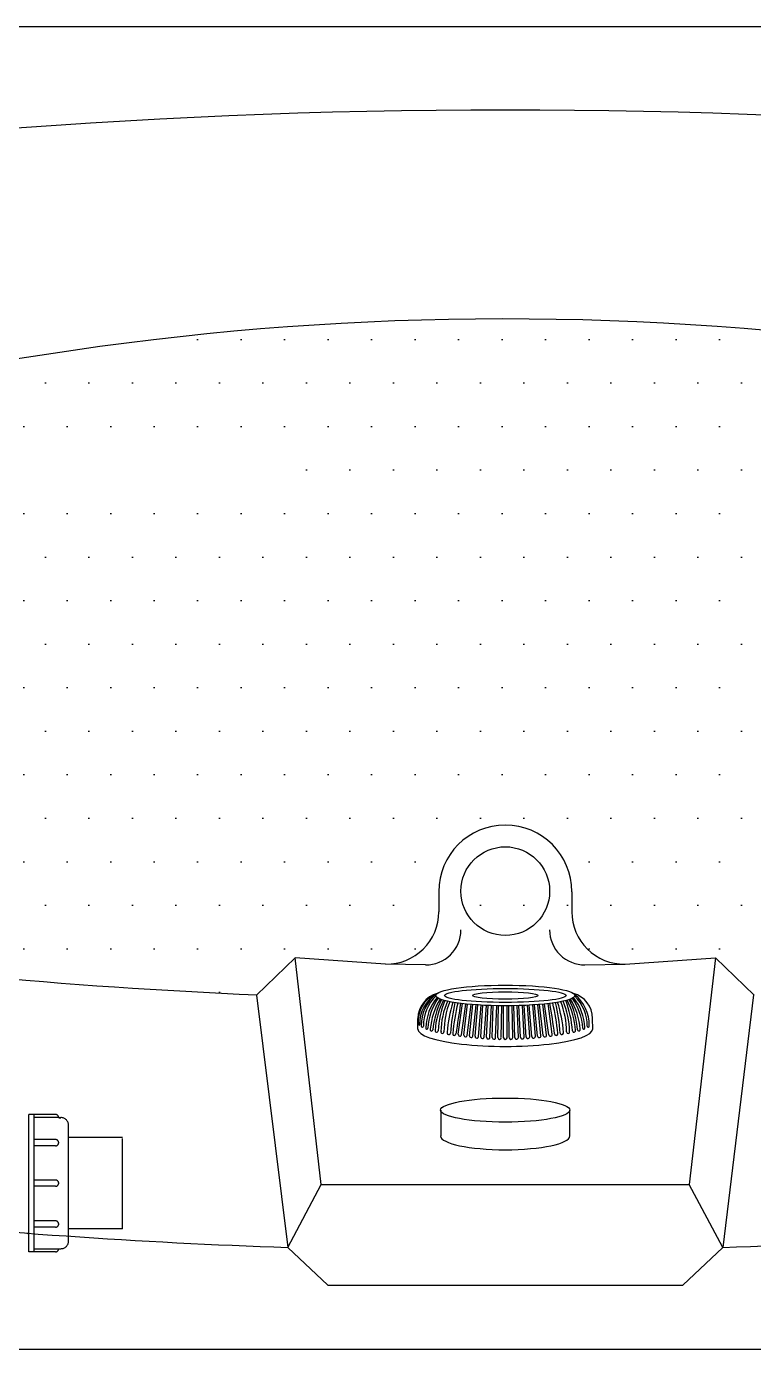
# Model space of a CAD drawing. Header units: millimetres. Extents: x -1270.29 to -1268.79, y 2207.47 to 2208.23.
# Drawn here: x -1269.815 to -1269.397, y 2207.473 to 2208.233 of the extents above; entities that cross this region are included whole.
import ezdxf

# ---------------------------------------------------------------- set-up
doc = ezdxf.new("R2010")
doc.units = ezdxf.units.MM
doc.header["$LTSCALE"] = 10
doc.linetypes.add('HIDDEN', pattern=[0.375, 0.25, -0.125])
doc.layers.add('jacuzzi', color=1, linetype='Continuous')

msp = doc.modelspace()

# ---------------------------------------------------------------- hatches: boundary and pattern name
at = {"layer": 'jacuzzi'}
h = msp.add_hatch(dxfattribs=at)
h.set_pattern_fill('DOTS', color=256, scale=0.4, style=0)
h.set_pattern_definition([(0, (-1269.491862, 2206.503448), (0.0125, 0.025), [0, -0.025])])
edge = h.paths.add_edge_path()
edge.add_arc((-1269.54003, 2206.34903), 1.7162, 73.48765, 106.62594)
edge.add_arc((-1269.06532, 2207.95035), 0.046, 26.11047, 73.48765)
edge.add_arc((-1269.26347, 2207.85323), 0.26667, 333.41992, 386.11047)
edge.add_arc((-1269.06612, 2207.75449), 0.046, 278.34849, 333.41992)
edge.add_arc((-1269.54003, 2210.98385), 3.30995, 272.47096, 278.34849)
edge.add_line((-1269.39703, 2207.6767), (-1269.4192, 2207.6982))
edge.add_line((-1269.47113, 2207.69462), (-1269.4192, 2207.6982))
edge.add_arc((-1269.47176, 2207.72462), 0.03, 180, 270.79727)
edge.add_arc((-1269.54003, 2207.73623), 0.03827, 0, 180)
edge.add_arc((-1269.60829, 2207.72462), 0.03, 269.20273, 360)
edge.add_line((-1269.50176, 2207.73323), (-1269.50176, 2207.72462))
edge.add_line((-1269.57829, 2207.73323), (-1269.57829, 2207.72462))
edge.add_line((-1269.60892, 2207.69462), (-1269.66085, 2207.6982))
edge.add_line((-1269.68302, 2207.6767), (-1269.66085, 2207.6982))
edge.add_arc((-1269.54003, 2210.98385), 3.30995, 261.85194, 267.52904)
edge.add_arc((-1270.00263, 2207.75285), 0.046, 212.55924, 261.85194)
edge.add_arc((-1269.81664, 2207.87161), 0.26667, 181.37134, 212.55924)
edge.add_arc((-1269.81664, 2207.85885), 0.26667, 155.75947, 178.62866)
edge.add_arc((-1270.01793, 2207.94948), 0.04592, 106.62594, 155.75947)

# ---------------------------------------------------------------- linework, layer by layer
for p, q in [((-1269.57829, 2207.73623), (-1269.57829, 2207.73323)), ((-1269.57829, 2207.73323), (-1269.57829, 2207.72462)), ((-1269.50176, 2207.73623), (-1269.50176, 2207.73323)), ((-1269.50176, 2207.73323), (-1269.50176, 2207.72462)), ((-1269.68302, 2207.6767), (-1269.66085, 2207.6982)), ((-1269.60892, 2207.69462), (-1269.66085, 2207.6982)), ((-1269.64576, 2207.56802), (-1269.66085, 2207.6982)), ((-1269.5858, 2207.69422), (-1269.60892, 2207.69462)), ((-1269.49425, 2207.69422), (-1269.47113, 2207.69462)), ((-1269.47113, 2207.69462), (-1269.4192, 2207.6982)), ((-1269.4192, 2207.6982), (-1269.43429, 2207.56802)), ((-1269.39703, 2207.6767), (-1269.4192, 2207.6982)), ((-1269.68302, 2207.6767), (-1269.66503, 2207.53189)), ((-1269.56704, 2207.65433), (-1269.56465, 2207.67193)), ((-1269.56513, 2207.65405), (-1269.56265, 2207.67171)), ((-1269.56381, 2207.65388), (-1269.5617, 2207.67162)), ((-1269.56188, 2207.65364), (-1269.5597, 2207.67144)), ((-1269.56057, 2207.6535), (-1269.55875, 2207.67136)), ((-1269.55863, 2207.65329), (-1269.55675, 2207.67121)), ((-1269.55733, 2207.65317), (-1269.5558, 2207.67115)), ((-1269.55537, 2207.65299), (-1269.5538, 2207.67103)), ((-1269.55408, 2207.65289), (-1269.55285, 2207.67098)), ((-1269.55211, 2207.65275), (-1269.55084, 2207.67089)), ((-1269.55082, 2207.65267), (-1269.54989, 2207.67085)), ((-1269.52924, 2207.65267), (-1269.53017, 2207.67085)), ((-1269.52796, 2207.65275), (-1269.52922, 2207.67089)), ((-1269.52599, 2207.65289), (-1269.52722, 2207.67098)), ((-1269.52469, 2207.65299), (-1269.52627, 2207.67103)), ((-1269.52274, 2207.65317), (-1269.52427, 2207.67115)), ((-1269.52143, 2207.65329), (-1269.52332, 2207.67121)), ((-1269.5195, 2207.6535), (-1269.52132, 2207.67136)), ((-1269.51818, 2207.65364), (-1269.52037, 2207.67144)), ((-1269.51626, 2207.65388), (-1269.51837, 2207.67162)), ((-1269.51494, 2207.65405), (-1269.51742, 2207.67171)), ((-1269.51303, 2207.65433), (-1269.51542, 2207.67193)), ((-1269.39732, 2207.67698), (-1269.41503, 2207.53189)), ((-1269.59028, 2207.65733), (-1269.59023, 2207.66346)), ((-1269.59028, 2207.65733), (-1269.59023, 2207.66346)), ((-1269.54884, 2207.65257), (-1269.54789, 2207.67079)), ((-1269.54756, 2207.65251), (-1269.54694, 2207.67076)), ((-1269.54558, 2207.65244), (-1269.54494, 2207.67072)), ((-1269.5443, 2207.65241), (-1269.54399, 2207.6707)), ((-1269.5423, 2207.65238), (-1269.54199, 2207.67068)), ((-1269.54103, 2207.65237), (-1269.54103, 2207.67067)), ((-1269.53903, 2207.65237), (-1269.53903, 2207.67067)), ((-1269.53776, 2207.65238), (-1269.53808, 2207.67068)), ((-1269.53576, 2207.65241), (-1269.53608, 2207.6707)), ((-1269.53449, 2207.65244), (-1269.53513, 2207.67072)), ((-1269.5325, 2207.65251), (-1269.53313, 2207.67076)), ((-1269.53122, 2207.65257), (-1269.53218, 2207.67079)), ((-1269.48978, 2207.65733), (-1269.48984, 2207.66346)), ((-1269.57716, 2207.61077), (-1269.57716, 2207.59591)), ((-1269.50289, 2207.59591), (-1269.50289, 2207.61077)), ((-1269.66503, 2207.53189), (-1269.64576, 2207.56802)), ((-1269.64576, 2207.56802), (-1269.43429, 2207.56802)), ((-1269.41503, 2207.53189), (-1269.43429, 2207.56802)), ((-1269.66503, 2207.53189), (-1269.64207, 2207.51023)), ((-1269.41503, 2207.53189), (-1269.43799, 2207.51023)), ((-1269.64207, 2207.51023), (-1269.43799, 2207.51023))]:
    msp.add_line(p, q, dxfattribs=at)
at = {"layer": 'jacuzzi', "linetype": 'HIDDEN'}
for p, q in [((-1269.81386, 2207.52935), (-1269.81386, 2207.60826)), ((-1269.81089, 2207.52935), (-1269.81089, 2207.60826)), ((-1269.79671, 2207.60646), (-1269.81089, 2207.60646)), ((-1269.79671, 2207.60646), (-1269.79549, 2207.60646)), ((-1269.79671, 2207.60641), (-1269.79549, 2207.60641)), ((-1269.79099, 2207.53565), (-1269.79099, 2207.60196)), ((-1269.79099, 2207.53561), (-1269.79099, 2207.60191)), ((-1269.75997, 2207.59503), (-1269.79099, 2207.59503)), ((-1269.75997, 2207.54263), (-1269.75997, 2207.59453)), ((-1269.75997, 2207.5908), (-1269.75997, 2207.59448)), ((-1269.75997, 2207.58711), (-1269.75997, 2207.5908)), ((-1269.75997, 2207.54259), (-1269.75997, 2207.5908)), ((-1269.75997, 2207.54263), (-1269.79099, 2207.54263)), ((-1269.75997, 2207.54259), (-1269.79099, 2207.54259)), ((-1269.81458, 2207.53983), (-1269.81509, 2207.53983)), ((-1269.81089, 2207.53115), (-1269.79549, 2207.53115))]:
    msp.add_line(p, q, dxfattribs=at)
at = {"layer": 'jacuzzi', "color": 3}
msp.add_lwpolyline([(-1270.26707, 2208.23323, 0.414214), (-1270.29003, 2208.21027, -0.414214), (-1270.26707, 2208.23323), (-1268.81299, 2208.23323, -0.414214), (-1268.79003, 2208.21027), (-1268.79003, 2207.49619, -0.414214), (-1268.81299, 2207.47323), (-1270.26707, 2207.47323, -0.414214), (-1270.29003, 2207.49619), (-1270.29003, 2208.21027)], format="xyb", dxfattribs=at)
at = {"layer": 'jacuzzi', "linetype": 'HIDDEN'}
for points in [[(-1269.79851, 2207.60826), (-1269.81386, 2207.60826)], [(-1269.79851, 2207.59384), (-1269.81089, 2207.59384)], [(-1269.79851, 2207.59024), (-1269.81089, 2207.59024)], [(-1269.79851, 2207.57061), (-1269.81089, 2207.57061)], [(-1269.79851, 2207.56701), (-1269.81089, 2207.56701)], [(-1269.79851, 2207.5471), (-1269.81089, 2207.5471)], [(-1269.79851, 2207.5435), (-1269.81089, 2207.5435)], [(-1269.79851, 2207.52935), (-1269.81386, 2207.52935)]]:
    msp.add_lwpolyline(points, dxfattribs=at)
at = {"layer": 'jacuzzi'}
msp.add_circle((-1269.54003, 2207.73653), 0.0255, dxfattribs=at)
for centre, radius, start, end in [((-1269.54003, 2204.40691), 3.77832, 80.34597, 99.65403), ((-1269.54003, 2206.34903), 1.7162, 73.48765, 106.62594), ((-1269.54003, 2207.73623), 0.03827, 0, 180), ((-1269.60829, 2207.72462), 0.03, 269.20273, 0), ((-1269.47176, 2207.72462), 0.03, 180, 270.79727), ((-1269.58553, 2207.71422), 0.02, 269.20273, 0), ((-1269.49453, 2207.71422), 0.02, 180, 270.79727), ((-1269.54003, 2210.98385), 3.30995, 261.85194, 267.52904), ((-1269.57523, 2207.66333), 0.015, 105.49086, 179.5), ((-1269.57354, 2207.66218), 0.01653, 113.122, 187.41373), ((-1269.57099, 2207.66133), 0.01811, 119.4273, 183.95223), ((-1269.56648, 2207.65989), 0.02184, 127.83142, 181.64557), ((-1269.5628, 2207.65905), 0.02433, 134.33093, 180.23211), ((-1269.55691, 2207.65726), 0.02882, 140.68054, 178.32518), ((-1269.55138, 2207.65605), 0.03321, 145.10746, 176.97963), ((-1269.54617, 2207.65462), 0.03705, 147.54921, 176.04178), ((-1269.53463, 2207.65301), 0.04715, 153.23283, 175.40844), ((-1269.53777, 2207.65406), 0.04266, 152.31978, 176.65283), ((-1269.52073, 2207.65241), 0.05807, 158.52803, 176.09219), ((-1269.53301, 2207.65551), 0.04397, 156.13733, 179.44404), ((-1269.52792, 2207.6555), 0.04736, 158.28628, 179.64395), ((-1269.49921, 2207.65004), 0.07446, 162.28509, 175.88477), ((-1269.4612, 2207.64714), 0.11068, 166.74998, 175.90547), ((-1269.42548, 2207.63928), 0.14561, 166.90862, 173.87163), ((-1269.11192, 2207.59384), 0.46046, 170.22079, 172.42841), ((-1269.96815, 2207.59384), 0.46046, 7.57159, 9.77906), ((-1269.65458, 2207.63928), 0.14561, 6.12837, 13.09085), ((-1269.61886, 2207.64714), 0.11068, 4.09453, 13.24924), ((-1269.58086, 2207.65004), 0.07446, 4.11523, 17.71364), ((-1269.55215, 2207.6555), 0.04736, 0.35605, 21.7114), ((-1269.54706, 2207.65551), 0.04397, 0.55596, 23.85986), ((-1269.55934, 2207.65241), 0.05807, 3.90781, 21.46952), ((-1269.5423, 2207.65406), 0.04266, 3.34717, 27.67652), ((-1269.54544, 2207.65301), 0.04715, 4.59156, 26.76328), ((-1269.5339, 2207.65462), 0.03705, 3.95822, 32.44516), ((-1269.52869, 2207.65605), 0.03321, 3.02037, 34.88441), ((-1269.50484, 2207.66333), 0.015, 0.5, 74.44718), ((-1269.52316, 2207.65726), 0.02882, 1.67482, 39.12626), ((-1269.51359, 2207.65989), 0.02184, 358.35443, 52.1082), ((-1269.51727, 2207.65905), 0.02433, 359.76789, 45.07391), ((-1269.5895, 2207.66008), 0.000437, 185.19472, 359.27961), ((-1269.58773, 2207.65903), 0.000615, 158.32043, 352.68044), ((-1269.58515, 2207.65788), 0.000615, 158.32043, 352.68044), ((-1269.58239, 2207.65695), 0.000777, 163.19146, 347.36048), ((-1269.57952, 2207.65636), 0.000853, 167.19489, 0.39829), ((-1269.57614, 2207.65563), 0.000886, 160.09872, 10.73855), ((-1269.50392, 2207.65563), 0.000886, 169.26145, 19.90128), ((-1269.50055, 2207.65636), 0.000853, 179.60171, 12.80511), ((-1269.49768, 2207.65695), 0.000777, 192.63952, 16.80854), ((-1269.49492, 2207.65788), 0.000615, 187.31956, 21.67957), ((-1269.49233, 2207.65903), 0.000615, 187.31956, 21.67957), ((-1269.57255, 2207.65516), 0.000957, 166.43453, 352.62853), ((-1269.56932, 2207.65463), 0.000962, 167.91644, 353.33704), ((-1269.56609, 2207.65415), 0.000966, 169.37771, 354.04407), ((-1269.56285, 2207.65373), 0.000971, 170.81795, 354.75024), ((-1269.5596, 2207.65336), 0.000976, 172.23678, 355.45613), ((-1269.55635, 2207.65306), 0.00098, 173.63389, 356.16231), ((-1269.5531, 2207.65281), 0.000985, 175.00898, 356.8693), ((-1269.54983, 2207.65261), 0.00099, 176.36182, 357.5776), ((-1269.54657, 2207.65247), 0.000995, 177.69222, 358.28769), ((-1269.5433, 2207.65239), 0.001, 179, 359), ((-1269.54003, 2207.65237), 0.001, 180, 0), ((-1269.53676, 2207.65239), 0.001, 181, 1), ((-1269.5335, 2207.65247), 0.000995, 181.71231, 2.30778), ((-1269.53023, 2207.65261), 0.00099, 182.4224, 3.63818), ((-1269.52697, 2207.65281), 0.000985, 183.1307, 4.99102), ((-1269.52371, 2207.65306), 0.00098, 183.83769, 6.36611), ((-1269.52046, 2207.65336), 0.000976, 184.54387, 7.76322), ((-1269.51721, 2207.65373), 0.000971, 185.24976, 9.18205), ((-1269.51397, 2207.65415), 0.000966, 185.95593, 10.62229), ((-1269.51074, 2207.65463), 0.000962, 186.66296, 12.08356), ((-1269.50752, 2207.65516), 0.000957, 187.37147, 13.56547), ((-1269.54003, 2211.19401), 3.66426, 260.06178, 268.04507), ((-1269.54003, 2211.19401), 3.66426, 271.95493, 279.93822)]:
    msp.add_arc(centre, radius, start, end, dxfattribs=at)
at = {"layer": 'jacuzzi', "linetype": 'HIDDEN'}
for centre, radius, start, end in [((-1269.79851, 2207.60646), 0.0018, 0, 90), ((-1269.79549, 2207.60196), 0.0045, 0, 90), ((-1269.79851, 2207.59204), 0.0018, 270, 90), ((-1269.79851, 2207.56881), 0.0018, 270, 90), ((-1269.79851, 2207.5453), 0.0018, 270, 90), ((-1269.81458, 2207.53909), 0.000743, 14.85825, 90), ((-1269.79549, 2207.53565), 0.0045, 270, 0), ((-1269.79851, 2207.53115), 0.0018, 270, 0)]:
    msp.add_arc(centre, radius, start, end, dxfattribs=at)
at = {"layer": 'jacuzzi'}
for centre, major_axis, ratio in [((-1269.54003, 2207.67661), (-0.04, 0), 0.1484), ((-1269.54003, 2207.67661), (-0.03493, 0), 0.114375), ((-1269.54003, 2207.67661), (-0.0189, 0), 0.112344), ((-1269.54003, 2207.61077), (-0.03714, 0), 0.186255)]:
    msp.add_ellipse(centre, major_axis=major_axis, ratio=ratio, dxfattribs=at)
for centre, major_axis, ratio, start_param, end_param in [((-1269.54003, 2207.65733), (-0.05025, 0), 0.198307, 6.281174, 9.428239), ((-1269.54003, 2207.59591), (0.03714, 0), 0.213184, 3.141593, 6.283185)]:
    msp.add_ellipse(centre, major_axis=major_axis, ratio=ratio, start_param=start_param, end_param=end_param, dxfattribs=at)

doc.saveas('drawing.dxf')
